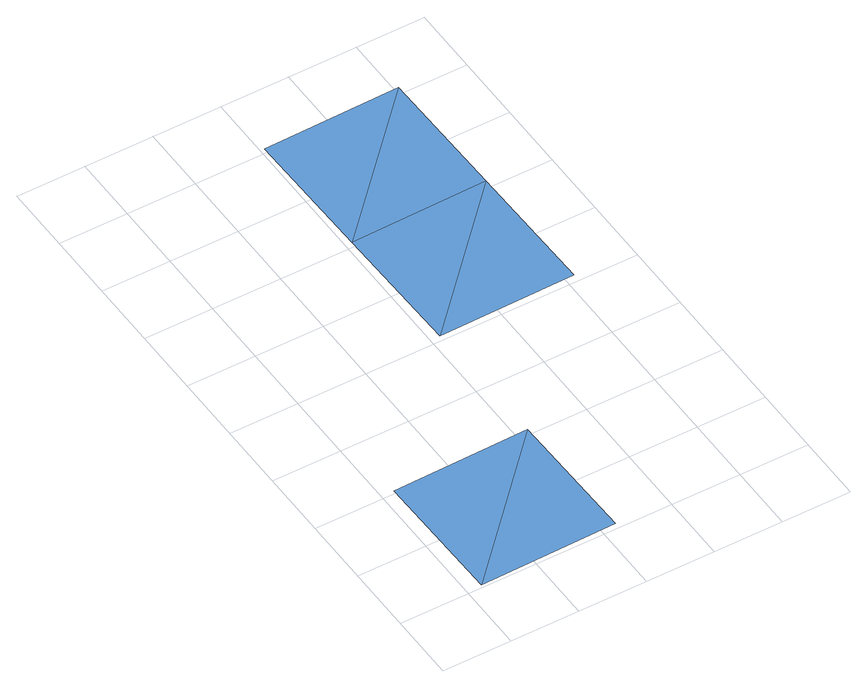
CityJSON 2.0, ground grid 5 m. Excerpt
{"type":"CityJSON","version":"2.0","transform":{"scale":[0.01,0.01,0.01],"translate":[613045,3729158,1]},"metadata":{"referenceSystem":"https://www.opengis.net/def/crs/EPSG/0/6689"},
"CityObjects":{
"waterbody1":{"type":"WaterBody","attributes":{"name":"福岡県津波浸水想定図","class":"1140","function":"2","WaterBodyTsunamiRiskAttribute.description":"1","WaterBodyTsunamiRiskAttribute.rank":"4"},"geometry":[{"type":"MultiSurface","lod":"1","boundaries":[[[0,1,2]],[[2,3,0]],[[4,5,6]],[[6,7,8]],[[4,9,5]],[[6,5,7]]]}]}
},
"vertices":[
[1089,1039,87],[90,1019,87],[109,20,87],[1109,39,87],[1070,2038,85],[2050,3057,84],[1051,3038,84],[2031,4057,83],[1031,4038,83],[2069,2058,85]
]}
